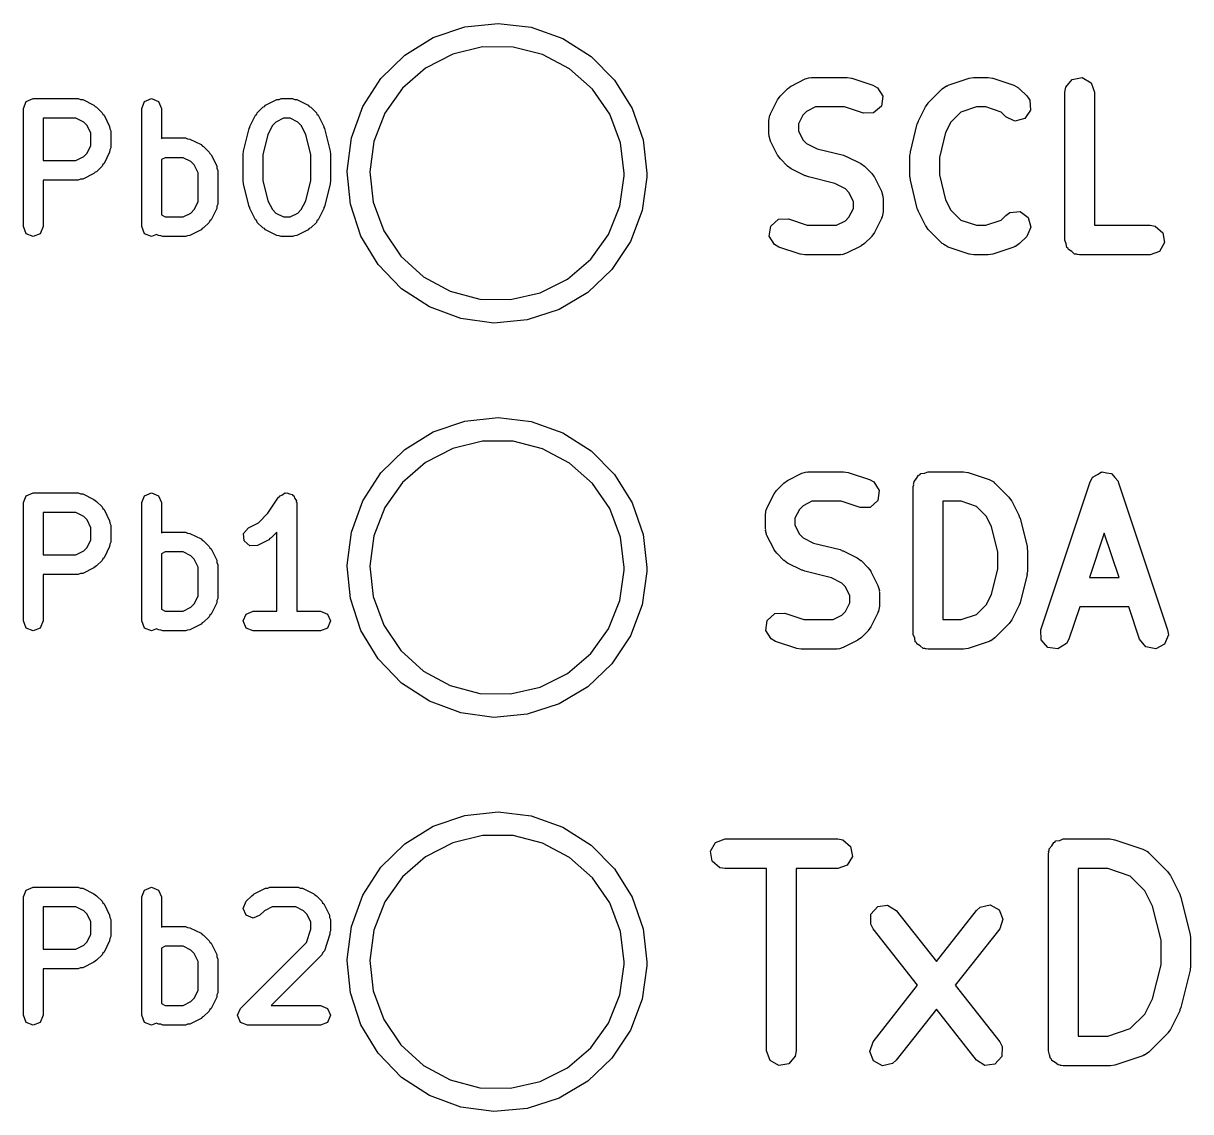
# Model space of a CAD drawing. Extents: x 59.1 to 149.1, y -119.5 to -80.2.
# Drawn here: x 96.6 to 102.52, y -104.76 to -99.24 of the extents above; entities that cross this region are included whole.
import ezdxf

# ---------------------------------------------------------------- set-up
doc = ezdxf.new("R2010")
doc.units = 0
doc.layers.add('BLACK', color=7, linetype='CONTINUOUS')

msp = doc.modelspace()

# ---------------------------------------------------------------- linework, layer by layer
at = {"layer": 'BLACK', "linetype": 'CONTINUOUS'}
for p, q in [((98.6764, -99.3123), (98.8368, -99.2577)), ((98.8368, -99.2577), (99.0053, -99.24)), ((99.0053, -99.24), (99.1735, -99.2601)), ((99.1735, -99.2601), (99.3332, -99.3169)), ((98.5321, -99.4011), (98.6764, -99.3123)), ((99.3332, -99.3169), (99.4762, -99.4077)), ((98.411, -99.5197), (98.5321, -99.4011)), ((98.7753, -99.3957), (98.6376, -99.4668)), ((98.9259, -99.3596), (98.7753, -99.3957)), ((99.0808, -99.3604), (98.9259, -99.3596)), ((99.231, -99.3981), (99.0808, -99.3604)), ((99.3679, -99.4706), (99.231, -99.3981)), ((99.4762, -99.4077), (99.5956, -99.5279)), ((98.6376, -99.4668), (98.5209, -99.5686)), ((99.4836, -99.5737), (99.3679, -99.4706)), ((98.3193, -99.6621), (98.411, -99.5197)), ((99.5956, -99.5279), (99.6854, -99.6716)), ((100.491, -99.5579), (100.562, -99.5222)), ((100.562, -99.5222), (100.587, -99.5148)), ((100.587, -99.5148), (100.592, -99.5158)), ((100.592, -99.5158), (100.596, -99.5143)), ((100.596, -99.5143), (100.775, -99.5143)), ((100.775, -99.5143), (100.797, -99.5182)), ((100.797, -99.5182), (100.798, -99.5181)), ((100.798, -99.5181), (100.905, -99.5538)), ((101.287, -99.5538), (101.394, -99.5181)), ((101.394, -99.5181), (101.416, -99.5148)), ((101.416, -99.5148), (101.417, -99.5143)), ((101.417, -99.5143), (101.489, -99.5143)), ((101.489, -99.5143), (101.511, -99.5182)), ((101.511, -99.5182), (101.513, -99.5181)), ((101.513, -99.5181), (101.62, -99.5538)), ((101.883, -99.5636), (101.916, -99.5243)), ((101.916, -99.5243), (101.966, -99.5154)), ((101.966, -99.5154), (102.011, -99.5411)), ((98.5209, -99.5686), (98.4318, -99.6953)), ((99.5713, -99.7013), (99.4836, -99.5737)), ((100.436, -99.6077), (100.472, -99.572)), ((100.472, -99.572), (100.49, -99.5591)), ((100.49, -99.5591), (100.491, -99.5579)), ((100.905, -99.5538), (100.928, -99.5663)), ((100.928, -99.5663), (100.955, -99.61)), ((101.186, -99.6434), (101.257, -99.572)), ((101.257, -99.572), (101.279, -99.557)), ((101.279, -99.557), (101.283, -99.5566)), ((101.283, -99.5566), (101.287, -99.5538)), ((101.62, -99.5538), (101.643, -99.5663)), ((101.643, -99.5663), (101.645, -99.5701)), ((101.645, -99.5701), (101.649, -99.572)), ((101.649, -99.572), (101.685, -99.6077)), ((101.878, -99.5893), (101.883, -99.5636)), ((101.878, -100.339), (101.878, -99.5893)), ((102.011, -99.5411), (102.028, -99.5893)), ((102.028, -99.5893), (102.028, -100.264)), ((96.5986, -99.6714), (96.6132, -99.6361)), ((96.6132, -99.6361), (96.6486, -99.6214)), ((96.6486, -99.6214), (96.8771, -99.6214)), ((96.8771, -99.6214), (96.8879, -99.6259)), ((96.8879, -99.6259), (96.8995, -99.6267)), ((96.8995, -99.6267), (96.9566, -99.6553)), ((97.1986, -99.6714), (97.2132, -99.6361)), ((97.2132, -99.6361), (97.2486, -99.6214)), ((97.2486, -99.6214), (97.2839, -99.6361)), ((97.2839, -99.6361), (97.2986, -99.6714)), ((97.8262, -99.6553), (97.8834, -99.6267)), ((97.8834, -99.6267), (97.895, -99.6259)), ((97.895, -99.6259), (97.9057, -99.6214)), ((97.9057, -99.6214), (97.9629, -99.6214)), ((97.9629, -99.6214), (97.9736, -99.6259)), ((97.9736, -99.6259), (97.9852, -99.6267)), ((97.9852, -99.6267), (98.0424, -99.6553)), ((100.386, -99.6986), (100.422, -99.6272)), ((100.422, -99.6272), (100.435, -99.6092)), ((100.435, -99.6092), (100.436, -99.6077)), ((100.955, -99.61), (100.948, -99.6607)), ((101.172, -99.6629), (101.185, -99.6449)), ((101.185, -99.6449), (101.186, -99.6434)), ((101.685, -99.6077), (101.7, -99.629)), ((101.7, -99.629), (101.704, -99.6801)), ((96.5986, -100.271), (96.5986, -99.6714)), ((96.9566, -99.6553), (96.962, -99.6615)), ((96.962, -99.6615), (96.9696, -99.6646)), ((96.9696, -99.6646), (96.9982, -99.6932)), ((96.9982, -99.6932), (97.0014, -99.7008)), ((97.0014, -99.7008), (97.0076, -99.7062)), ((97.0076, -99.7062), (97.0361, -99.7634)), ((97.1986, -100.271), (97.1986, -99.6714)), ((97.2986, -99.6714), (97.2986, -99.8244)), ((97.7467, -99.7634), (97.7753, -99.7062)), ((97.7753, -99.7062), (97.7815, -99.7008)), ((97.7815, -99.7008), (97.7846, -99.6932)), ((97.7846, -99.6932), (97.8132, -99.6646)), ((97.8132, -99.6646), (97.8208, -99.6615)), ((97.8208, -99.6615), (97.8262, -99.6553)), ((98.0424, -99.6553), (98.0478, -99.6615)), ((98.0478, -99.6615), (98.0554, -99.6646)), ((98.0554, -99.6646), (98.0839, -99.6932)), ((98.0839, -99.6932), (98.0871, -99.7008)), ((98.0871, -99.7008), (98.0933, -99.7062)), ((98.0933, -99.7062), (98.1219, -99.7634)), ((98.2613, -99.8213), (98.3193, -99.6621)), ((98.4318, -99.6953), (98.3756, -99.8397)), ((99.6261, -99.8462), (99.5713, -99.7013)), ((99.6854, -99.6716), (99.7411, -99.8316)), ((100.378, -99.7321), (100.383, -99.7065)), ((100.383, -99.7065), (100.386, -99.7031)), ((100.386, -99.7031), (100.386, -99.6986)), ((100.55, -99.7051), (100.528, -99.7498)), ((100.569, -99.6866), (100.55, -99.7051)), ((100.614, -99.6643), (100.569, -99.6866)), ((100.762, -99.6643), (100.614, -99.6643)), ((100.858, -99.6962), (100.762, -99.6643)), ((100.909, -99.6947), (100.858, -99.6962)), ((100.948, -99.6607), (100.909, -99.6947)), ((101.136, -99.7343), (101.172, -99.6629)), ((101.351, -99.6906), (101.3, -99.7409)), ((101.43, -99.6643), (101.351, -99.6906)), ((101.477, -99.6643), (101.43, -99.6643)), ((101.555, -99.6906), (101.477, -99.6643)), ((101.579, -99.7137), (101.555, -99.6906)), ((101.704, -99.6801), (101.675, -99.7222)), ((96.6986, -99.7214), (96.6986, -99.9357)), ((96.8653, -99.7214), (96.6986, -99.7214)), ((96.9047, -99.7411), (96.8653, -99.7214)), ((96.9218, -99.7582), (96.9047, -99.7411)), ((96.9414, -99.7975), (96.9218, -99.7582)), ((97.0361, -99.7634), (97.037, -99.775)), ((97.7463, -99.769), (97.7467, -99.7634)), ((97.8611, -99.7582), (97.8386, -99.8032)), ((97.8782, -99.7411), (97.8611, -99.7582)), ((97.9175, -99.7214), (97.8782, -99.7411)), ((97.9511, -99.7214), (97.9175, -99.7214)), ((97.9904, -99.7411), (97.9511, -99.7214)), ((98.0075, -99.7582), (97.9904, -99.7411)), ((98.03, -99.8032), (98.0075, -99.7582)), ((98.1219, -99.7634), (98.1223, -99.769)), ((100.378, -99.8036), (100.378, -99.7321)), ((100.528, -99.7498), (100.528, -99.7859)), ((101.095, -99.8925), (101.13, -99.7497)), ((101.13, -99.7497), (101.136, -99.7378)), ((101.136, -99.7378), (101.136, -99.7343)), ((101.3, -99.7409), (101.274, -99.794)), ((101.625, -99.7354), (101.579, -99.7137)), ((101.675, -99.7222), (101.625, -99.7354)), ((96.9414, -99.8596), (96.9414, -99.7975)), ((97.037, -99.775), (97.0414, -99.7857)), ((97.0414, -99.7857), (97.0414, -99.8714)), ((97.2986, -99.8244), (97.3057, -99.8214)), ((97.3057, -99.8214), (97.42, -99.8214)), ((97.42, -99.8214), (97.4308, -99.8259)), ((97.4308, -99.8259), (97.4424, -99.8267)), ((97.7143, -99.8879), (97.7429, -99.7736)), ((97.7429, -99.7736), (97.7463, -99.769)), ((97.8386, -99.8032), (97.8129, -99.9062)), ((98.0557, -99.9062), (98.03, -99.8032)), ((98.1223, -99.769), (98.1256, -99.7736)), ((98.1256, -99.7736), (98.1542, -99.8879)), ((98.2401, -99.9894), (98.2613, -99.8213)), ((100.38, -99.8078), (100.378, -99.8036)), ((100.379, -99.8121), (100.38, -99.8078)), ((100.386, -99.8371), (100.379, -99.8121)), ((100.528, -99.7859), (100.55, -99.8306)), ((101.274, -99.794), (101.242, -99.9199)), ((96.9218, -99.899), (96.9414, -99.8596)), ((97.037, -99.8822), (97.0361, -99.8938)), ((97.0414, -99.8714), (97.037, -99.8822)), ((97.4424, -99.8267), (97.4995, -99.8553)), ((97.4995, -99.8553), (97.5049, -99.8615)), ((97.5049, -99.8615), (97.5125, -99.8646)), ((97.5125, -99.8646), (97.5411, -99.8932)), ((98.3756, -99.8397), (98.3553, -99.9932)), ((99.6447, -100), (99.6261, -99.8462)), ((99.7411, -99.8316), (99.76, -100)), ((100.422, -99.9085), (100.386, -99.8371)), ((100.55, -99.8306), (100.569, -99.8491)), ((100.569, -99.8491), (100.622, -99.8757)), ((100.622, -99.8757), (100.757, -99.9094)), ((96.6986, -99.9357), (96.8653, -99.9357)), ((96.8653, -99.9357), (96.9047, -99.916)), ((96.9047, -99.916), (96.9218, -99.899)), ((97.0361, -99.8938), (97.0076, -99.9509)), ((97.3175, -99.9214), (97.2986, -99.9309)), ((97.2986, -99.9309), (97.2986, -100.212)), ((97.4082, -99.9214), (97.3175, -99.9214)), ((97.4475, -99.9411), (97.4082, -99.9214)), ((97.4646, -99.9582), (97.4475, -99.9411)), ((97.5411, -99.8932), (97.5442, -99.9008)), ((97.5442, -99.9008), (97.5504, -99.9062)), ((97.5504, -99.9062), (97.579, -99.9634)), ((97.7129, -99.9), (97.7153, -99.8941)), ((97.7129, -100.043), (97.7129, -99.9)), ((97.7153, -99.8941), (97.7143, -99.8879)), ((97.8129, -99.9062), (97.8129, -100.037)), ((98.0557, -100.037), (98.0557, -99.9062)), ((98.1542, -99.8879), (98.1533, -99.8941)), ((98.1533, -99.8941), (98.1557, -99.9)), ((98.1557, -99.9), (98.1557, -100.043)), ((100.423, -99.9097), (100.422, -99.9085)), ((100.436, -99.928), (100.423, -99.9097)), ((100.472, -99.9637), (100.436, -99.928)), ((100.757, -99.9094), (100.769, -99.9147)), ((100.769, -99.9147), (100.772, -99.9151)), ((100.772, -99.9151), (100.844, -99.9508)), ((101.092, -99.9107), (101.095, -99.896)), ((101.092, -100.018), (101.092, -99.9107)), ((101.095, -99.896), (101.095, -99.8925)), ((101.242, -99.9199), (101.242, -100.009)), ((96.9566, -100.002), (96.8995, -100.03)), ((96.962, -99.9956), (96.9566, -100.002)), ((96.9696, -99.9925), (96.962, -99.9956)), ((96.9982, -99.9639), (96.9696, -99.9925)), ((97.0014, -99.9563), (96.9982, -99.9639)), ((97.0076, -99.9509), (97.0014, -99.9563)), ((97.4843, -99.9975), (97.4646, -99.9582)), ((97.4843, -100.145), (97.4843, -99.9975)), ((97.579, -99.9634), (97.5798, -99.975)), ((97.5798, -99.975), (97.5843, -99.9857)), ((97.5843, -99.9857), (97.5843, -100.157)), ((98.2405, -99.9932), (98.2401, -99.9894)), ((98.2566, -100.158), (98.2405, -99.9932)), ((98.3553, -99.9932), (98.3723, -100.147)), ((99.6446, -100.014), (99.6447, -100)), ((99.76, -100), (99.7597, -100.021)), ((100.473, -99.9644), (100.472, -99.9637)), ((100.491, -99.9778), (100.473, -99.9644)), ((100.562, -100.014), (100.491, -99.9778)), ((100.844, -99.9508), (100.862, -99.9641)), ((100.862, -99.9641), (100.863, -99.9648)), ((100.863, -99.9648), (100.899, -100.001)), ((100.899, -100.001), (100.912, -100.019)), ((96.8771, -100.036), (96.6986, -100.036)), ((96.6986, -100.036), (96.6986, -100.271)), ((96.8879, -100.031), (96.8771, -100.036)), ((96.8995, -100.03), (96.8879, -100.031)), ((97.7153, -100.049), (97.7129, -100.043)), ((97.7143, -100.055), (97.7153, -100.049)), ((97.7429, -100.169), (97.7143, -100.055)), ((97.8129, -100.037), (97.8386, -100.14)), ((98.03, -100.14), (98.0557, -100.037)), ((98.1542, -100.055), (98.1256, -100.169)), ((98.1557, -100.043), (98.1533, -100.049)), ((98.1533, -100.049), (98.1542, -100.055)), ((99.6227, -100.167), (99.6446, -100.014)), ((99.7597, -100.021), (99.7361, -100.189)), ((100.566, -100.014), (100.562, -100.014)), ((100.578, -100.019), (100.566, -100.014)), ((100.713, -100.053), (100.578, -100.019)), ((100.766, -100.079), (100.713, -100.053)), ((100.912, -100.019), (100.913, -100.02)), ((100.913, -100.02), (100.949, -100.091)), ((101.094, -100.021), (101.092, -100.018)), ((101.095, -100.036), (101.094, -100.021)), ((101.13, -100.179), (101.095, -100.036)), ((101.242, -100.009), (101.274, -100.135)), ((100.784, -100.098), (100.766, -100.079)), ((100.807, -100.143), (100.784, -100.098)), ((100.949, -100.091), (100.956, -100.116)), ((100.956, -100.116), (100.955, -100.121)), ((100.955, -100.121), (100.957, -100.125)), ((97.4646, -100.185), (97.4843, -100.145)), ((97.579, -100.18), (97.5504, -100.237)), ((97.5798, -100.168), (97.579, -100.18)), ((97.5843, -100.157), (97.5798, -100.168)), ((97.7463, -100.174), (97.7429, -100.169)), ((97.7467, -100.18), (97.7463, -100.174)), ((97.7753, -100.237), (97.7467, -100.18)), ((97.8386, -100.14), (97.8611, -100.185)), ((98.0075, -100.185), (98.03, -100.14)), ((98.1219, -100.18), (98.0933, -100.237)), ((98.1223, -100.174), (98.1219, -100.18)), ((98.1256, -100.169), (98.1223, -100.174)), ((98.3101, -100.319), (98.2566, -100.158)), ((98.3723, -100.147), (98.4256, -100.293)), ((99.565, -100.311), (99.6227, -100.167)), ((100.784, -100.223), (100.807, -100.179)), ((100.807, -100.179), (100.807, -100.143)), ((100.957, -100.125), (100.957, -100.196)), ((101.132, -100.182), (101.13, -100.179)), ((101.274, -100.135), (101.3, -100.188)), ((97.2986, -100.212), (97.3175, -100.221)), ((97.3175, -100.221), (97.4082, -100.221)), ((97.4082, -100.221), (97.4475, -100.202)), ((97.4475, -100.202), (97.4646, -100.185)), ((97.5504, -100.237), (97.5442, -100.242)), ((97.7815, -100.242), (97.7753, -100.237)), ((97.8611, -100.185), (97.8782, -100.202)), ((97.8782, -100.202), (97.9175, -100.221)), ((97.9175, -100.221), (97.9511, -100.221)), ((97.9511, -100.221), (97.9904, -100.202)), ((97.9904, -100.202), (98.0075, -100.185)), ((98.0933, -100.237), (98.0871, -100.242)), ((99.7361, -100.189), (99.676, -100.347)), ((100.387, -100.268), (100.426, -100.234)), ((100.426, -100.234), (100.477, -100.232)), ((100.477, -100.232), (100.572, -100.264)), ((100.766, -100.242), (100.784, -100.223)), ((100.949, -100.23), (100.913, -100.301)), ((100.952, -100.222), (100.949, -100.226)), ((100.949, -100.226), (100.949, -100.23)), ((100.957, -100.196), (100.952, -100.222)), ((101.136, -100.194), (101.132, -100.182)), ((101.172, -100.266), (101.136, -100.194)), ((101.3, -100.188), (101.351, -100.238)), ((101.351, -100.238), (101.43, -100.264)), ((101.477, -100.264), (101.555, -100.238)), ((101.555, -100.238), (101.579, -100.215)), ((101.579, -100.215), (101.6, -100.2)), ((101.6, -100.2), (101.651, -100.195)), ((101.651, -100.195), (101.693, -100.225)), ((101.693, -100.225), (101.706, -100.274)), ((96.6132, -100.307), (96.5986, -100.271)), ((96.6986, -100.271), (96.6839, -100.307)), ((97.2132, -100.307), (97.1986, -100.271)), ((97.4995, -100.288), (97.4424, -100.316)), ((97.5049, -100.281), (97.4995, -100.288)), ((97.5125, -100.278), (97.5049, -100.281)), ((97.5411, -100.25), (97.5125, -100.278)), ((97.5442, -100.242), (97.5411, -100.25)), ((97.7846, -100.25), (97.7815, -100.242)), ((97.8132, -100.278), (97.7846, -100.25)), ((97.8208, -100.281), (97.8132, -100.278)), ((97.8262, -100.288), (97.8208, -100.281)), ((97.8834, -100.316), (97.8262, -100.288)), ((98.0424, -100.288), (97.9852, -100.316)), ((98.0478, -100.281), (98.0424, -100.288)), ((98.0554, -100.278), (98.0478, -100.281)), ((98.0839, -100.25), (98.0554, -100.278)), ((98.0871, -100.242), (98.0839, -100.25)), ((98.4256, -100.293), (98.512, -100.421)), ((100.38, -100.319), (100.387, -100.268)), ((100.572, -100.264), (100.721, -100.264)), ((100.721, -100.264), (100.766, -100.242)), ((101.173, -100.267), (101.172, -100.266)), ((101.186, -100.285), (101.173, -100.267)), ((101.257, -100.357), (101.186, -100.285)), ((101.43, -100.264), (101.477, -100.264)), ((101.706, -100.274), (101.685, -100.321)), ((102.028, -100.264), (102.31, -100.264)), ((102.31, -100.264), (102.336, -100.269)), ((102.336, -100.269), (102.375, -100.302)), ((96.6486, -100.321), (96.6132, -100.307)), ((96.6839, -100.307), (96.6486, -100.321)), ((97.2486, -100.321), (97.2132, -100.307)), ((97.2734, -100.311), (97.2486, -100.321)), ((97.2834, -100.316), (97.2734, -100.311)), ((97.295, -100.317), (97.2834, -100.316)), ((97.3057, -100.321), (97.295, -100.317)), ((97.42, -100.321), (97.3057, -100.321)), ((97.4308, -100.317), (97.42, -100.321)), ((97.4424, -100.316), (97.4308, -100.317)), ((97.895, -100.317), (97.8834, -100.316)), ((97.9057, -100.321), (97.895, -100.317)), ((97.9629, -100.321), (97.9057, -100.321)), ((97.9736, -100.317), (97.9629, -100.321)), ((97.9852, -100.316), (97.9736, -100.317)), ((98.3979, -100.464), (98.3101, -100.319)), ((99.4746, -100.436), (99.565, -100.311)), ((99.676, -100.347), (99.5822, -100.489)), ((100.407, -100.362), (100.38, -100.319)), ((100.863, -100.357), (100.845, -100.369)), ((100.899, -100.321), (100.863, -100.357)), ((100.9, -100.319), (100.899, -100.321)), ((100.913, -100.301), (100.9, -100.319)), ((101.261, -100.358), (101.257, -100.357)), ((101.264, -100.362), (101.261, -100.358)), ((101.649, -100.357), (101.628, -100.372)), ((101.685, -100.321), (101.649, -100.357)), ((101.885, -100.358), (101.878, -100.339)), ((101.888, -100.377), (101.885, -100.358)), ((102.384, -100.352), (102.358, -100.397)), ((102.375, -100.302), (102.384, -100.352)), ((100.429, -100.375), (100.407, -100.362)), ((100.537, -100.41), (100.429, -100.375)), ((100.538, -100.41), (100.537, -100.41)), ((100.56, -100.414), (100.538, -100.41)), ((100.739, -100.414), (100.56, -100.414)), ((100.743, -100.413), (100.739, -100.414)), ((100.747, -100.414), (100.743, -100.413)), ((100.772, -100.406), (100.747, -100.414)), ((100.844, -100.371), (100.772, -100.406)), ((100.845, -100.369), (100.844, -100.371)), ((101.287, -100.375), (101.264, -100.362)), ((101.394, -100.41), (101.287, -100.375)), ((101.395, -100.41), (101.394, -100.41)), ((101.417, -100.414), (101.395, -100.41)), ((101.489, -100.414), (101.417, -100.414)), ((101.49, -100.414), (101.489, -100.414)), ((101.513, -100.41), (101.49, -100.414)), ((101.62, -100.375), (101.513, -100.41)), ((101.623, -100.372), (101.62, -100.375)), ((101.628, -100.372), (101.623, -100.372)), ((101.893, -100.381), (101.888, -100.377)), ((101.896, -100.387), (101.893, -100.381)), ((101.913, -100.397), (101.896, -100.387)), ((101.927, -100.41), (101.913, -100.397)), ((101.937, -100.411), (101.927, -100.41)), ((101.94, -100.413), (101.937, -100.411)), ((101.943, -100.413), (101.94, -100.413)), ((101.953, -100.414), (101.943, -100.413)), ((102.31, -100.414), (101.953, -100.414)), ((102.358, -100.397), (102.31, -100.414)), ((98.5156, -100.586), (98.3979, -100.464)), ((98.512, -100.421), (98.6265, -100.526)), ((99.3568, -100.537), (99.4746, -100.436)), ((98.6265, -100.526), (98.7627, -100.599)), ((99.5822, -100.489), (99.4595, -100.605)), ((98.6573, -100.678), (98.5156, -100.586)), ((99.2184, -100.607), (99.3568, -100.537)), ((98.7627, -100.599), (98.9125, -100.639)), ((98.9125, -100.639), (99.0674, -100.641)), ((99.0674, -100.641), (99.2184, -100.607)), ((99.4595, -100.605), (99.314, -100.692)), ((98.8161, -100.737), (98.6573, -100.678)), ((99.314, -100.692), (99.1528, -100.744)), ((98.9841, -100.76), (98.8161, -100.737)), ((99.1528, -100.744), (98.9841, -100.76)), ((98.8368, -101.258), (99.0053, -101.24)), ((99.0053, -101.24), (99.1735, -101.26)), ((98.6764, -101.312), (98.8368, -101.258)), ((99.1735, -101.26), (99.3332, -101.317)), ((98.5321, -101.401), (98.6764, -101.312)), ((98.9259, -101.36), (98.7753, -101.396)), ((99.0808, -101.36), (98.9259, -101.36)), ((99.231, -101.398), (99.0808, -101.36)), ((99.3332, -101.317), (99.4762, -101.408)), ((98.411, -101.52), (98.5321, -101.401)), ((98.7753, -101.396), (98.6376, -101.467)), ((99.3679, -101.471), (99.231, -101.398)), ((99.4762, -101.408), (99.5956, -101.528)), ((98.6376, -101.467), (98.5209, -101.569)), ((99.4836, -101.574), (99.3679, -101.471)), ((98.3193, -101.662), (98.411, -101.52)), ((99.5956, -101.528), (99.6854, -101.672)), ((100.473, -101.558), (100.545, -101.522)), ((100.545, -101.522), (100.57, -101.515)), ((100.57, -101.515), (100.574, -101.516)), ((100.574, -101.516), (100.578, -101.514)), ((100.578, -101.514), (100.757, -101.514)), ((100.757, -101.514), (100.779, -101.518)), ((100.779, -101.518), (100.78, -101.518)), ((100.78, -101.518), (100.888, -101.554)), ((101.127, -101.549), (101.137, -101.532)), ((101.137, -101.532), (101.143, -101.53)), ((101.143, -101.53), (101.148, -101.524)), ((101.148, -101.524), (101.167, -101.521)), ((101.167, -101.521), (101.185, -101.514)), ((101.185, -101.514), (101.364, -101.514)), ((101.364, -101.514), (101.386, -101.518)), ((101.386, -101.518), (101.388, -101.518)), ((101.388, -101.518), (101.495, -101.554)), ((102.019, -101.543), (102.021, -101.542)), ((102.021, -101.542), (102.022, -101.54)), ((102.022, -101.54), (102.043, -101.528)), ((102.043, -101.528), (102.063, -101.516)), ((102.063, -101.516), (102.065, -101.516)), ((102.065, -101.516), (102.067, -101.515)), ((102.067, -101.515), (102.09, -101.52)), ((102.09, -101.52), (102.114, -101.523)), ((102.114, -101.523), (102.115, -101.525)), ((102.115, -101.525), (102.117, -101.525)), ((102.117, -101.525), (102.132, -101.544)), ((98.5209, -101.569), (98.4318, -101.695)), ((99.5713, -101.701), (99.4836, -101.574)), ((100.418, -101.608), (100.454, -101.572)), ((100.454, -101.572), (100.472, -101.559)), ((100.472, -101.559), (100.473, -101.558)), ((100.888, -101.554), (100.91, -101.566)), ((100.91, -101.566), (100.937, -101.61)), ((101.11, -101.589), (101.112, -101.58)), ((101.11, -102.339), (101.11, -101.589)), ((101.111, -101.576), (101.113, -101.573)), ((101.112, -101.58), (101.111, -101.576)), ((101.113, -101.573), (101.115, -101.564)), ((101.115, -101.564), (101.127, -101.549)), ((101.495, -101.554), (101.518, -101.566)), ((101.518, -101.566), (101.52, -101.57)), ((101.52, -101.57), (101.524, -101.572)), ((101.524, -101.572), (101.595, -101.643)), ((101.757, -102.316), (102.007, -101.566)), ((102.007, -101.566), (102.019, -101.543)), ((102.132, -101.544), (102.148, -101.562)), ((102.148, -101.562), (102.148, -101.564)), ((102.148, -101.564), (102.149, -101.566)), ((102.149, -101.566), (102.399, -102.316)), ((96.5986, -101.671), (96.6132, -101.636)), ((96.6132, -101.636), (96.6486, -101.621)), ((96.6486, -101.621), (96.8771, -101.621)), ((96.8771, -101.621), (96.8879, -101.626)), ((96.8879, -101.626), (96.8995, -101.627)), ((96.8995, -101.627), (96.9566, -101.655)), ((96.9566, -101.655), (96.962, -101.661)), ((97.1986, -101.671), (97.2132, -101.636)), ((97.2132, -101.636), (97.2486, -101.621)), ((97.2486, -101.621), (97.2839, -101.636)), ((97.2839, -101.636), (97.2986, -101.671)), ((97.8383, -101.725), (97.8927, -101.644)), ((97.8927, -101.644), (97.897, -101.641)), ((97.897, -101.641), (97.8989, -101.636)), ((97.8989, -101.636), (97.9124, -101.631)), ((97.9124, -101.631), (97.9245, -101.622)), ((97.9245, -101.622), (97.9295, -101.623)), ((97.9295, -101.623), (97.9343, -101.621)), ((97.9343, -101.621), (97.9477, -101.627)), ((97.9477, -101.627), (97.962, -101.63)), ((97.962, -101.63), (97.9649, -101.634)), ((97.9649, -101.634), (97.9696, -101.636)), ((97.9696, -101.636), (97.9752, -101.65)), ((97.9752, -101.65), (97.9833, -101.662)), ((100.368, -101.699), (100.404, -101.627)), ((100.404, -101.627), (100.417, -101.609)), ((100.417, -101.609), (100.418, -101.608)), ((100.937, -101.61), (100.93, -101.661)), ((101.595, -101.643), (101.608, -101.662)), ((96.5986, -102.271), (96.5986, -101.671)), ((96.962, -101.661), (96.9696, -101.665)), ((96.9696, -101.665), (96.9982, -101.693)), ((96.9982, -101.693), (97.0014, -101.701)), ((97.0014, -101.701), (97.0076, -101.706)), ((97.0076, -101.706), (97.0361, -101.763)), ((97.1986, -102.271), (97.1986, -101.671)), ((97.2986, -101.671), (97.2986, -101.824)), ((97.9833, -101.662), (97.9823, -101.667)), ((97.9823, -101.667), (97.9843, -101.671)), ((97.9843, -101.671), (97.9843, -102.221)), ((98.2613, -101.821), (98.3193, -101.662)), ((98.4318, -101.695), (98.3756, -101.84)), ((99.6261, -101.846), (99.5713, -101.701)), ((99.6854, -101.672), (99.7411, -101.832)), ((100.36, -101.732), (100.365, -101.706)), ((100.365, -101.706), (100.368, -101.703)), ((100.368, -101.703), (100.368, -101.699)), ((100.533, -101.705), (100.51, -101.75)), ((100.551, -101.687), (100.533, -101.705)), ((100.596, -101.664), (100.551, -101.687)), ((100.745, -101.664), (100.596, -101.664)), ((100.84, -101.696), (100.745, -101.664)), ((100.891, -101.695), (100.84, -101.696)), ((100.93, -101.661), (100.891, -101.695)), ((101.26, -101.664), (101.26, -102.264)), ((101.352, -101.664), (101.26, -101.664)), ((101.43, -101.691), (101.352, -101.664)), ((101.481, -101.741), (101.43, -101.691)), ((101.608, -101.662), (101.61, -101.663)), ((101.61, -101.663), (101.645, -101.734)), ((96.6986, -101.721), (96.6986, -101.936)), ((96.8653, -101.721), (96.6986, -101.721)), ((96.9047, -101.741), (96.8653, -101.721)), ((96.9218, -101.758), (96.9047, -101.741)), ((96.9414, -101.798), (96.9218, -101.758)), ((97.0361, -101.763), (97.037, -101.775)), ((97.037, -101.775), (97.0414, -101.786)), ((97.7405, -101.798), (97.7904, -101.773)), ((97.7904, -101.773), (97.8383, -101.725)), ((100.36, -101.804), (100.36, -101.732)), ((100.51, -101.75), (100.51, -101.786)), ((101.507, -101.794), (101.481, -101.741)), ((101.645, -101.734), (101.649, -101.747)), ((101.649, -101.747), (101.651, -101.75)), ((101.651, -101.75), (101.687, -101.893)), ((96.9414, -101.86), (96.9414, -101.798)), ((97.0414, -101.786), (97.0414, -101.871)), ((97.2986, -101.824), (97.3057, -101.821)), ((97.3057, -101.821), (97.42, -101.821)), ((97.42, -101.821), (97.4308, -101.826)), ((97.4308, -101.826), (97.4424, -101.827)), ((97.4424, -101.827), (97.4995, -101.855)), ((97.7154, -101.827), (97.7405, -101.798)), ((97.7181, -101.865), (97.7154, -101.827)), ((97.8843, -101.821), (97.8554, -101.85)), ((97.8843, -102.221), (97.8843, -101.821)), ((98.2401, -101.989), (98.2613, -101.821)), ((99.7411, -101.832), (99.76, -102)), ((100.362, -101.808), (100.36, -101.804)), ((100.361, -101.812), (100.362, -101.808)), ((100.368, -101.837), (100.361, -101.812)), ((100.404, -101.909), (100.368, -101.837)), ((100.51, -101.786), (100.533, -101.831)), ((100.533, -101.831), (100.551, -101.849)), ((101.539, -101.92), (101.507, -101.794)), ((102.078, -101.826), (102.004, -102.05)), ((102.153, -102.05), (102.078, -101.826)), ((96.9218, -101.899), (96.9414, -101.86)), ((97.0361, -101.894), (97.0076, -101.951)), ((97.037, -101.882), (97.0361, -101.894)), ((97.0414, -101.871), (97.037, -101.882)), ((97.4995, -101.855), (97.5049, -101.861)), ((97.5049, -101.861), (97.5125, -101.865)), ((97.5125, -101.865), (97.5411, -101.893)), ((97.5411, -101.893), (97.5442, -101.901)), ((97.747, -101.89), (97.7181, -101.865)), ((97.7852, -101.888), (97.747, -101.89)), ((97.8424, -101.859), (97.7852, -101.888)), ((97.8478, -101.853), (97.8424, -101.859)), ((97.8554, -101.85), (97.8478, -101.853)), ((98.3756, -101.84), (98.3553, -101.993)), ((99.6447, -102), (99.6261, -101.846)), ((100.551, -101.849), (100.604, -101.876)), ((100.604, -101.876), (100.739, -101.909)), ((101.687, -101.893), (101.688, -101.907)), ((96.6986, -101.936), (96.8653, -101.936)), ((96.8653, -101.936), (96.9047, -101.916)), ((96.9047, -101.916), (96.9218, -101.899)), ((97.0014, -101.956), (96.9982, -101.964)), ((97.0076, -101.951), (97.0014, -101.956)), ((97.3175, -101.921), (97.2986, -101.931)), ((97.2986, -101.931), (97.2986, -102.212)), ((97.4082, -101.921), (97.3175, -101.921)), ((97.4475, -101.941), (97.4082, -101.921)), ((97.4646, -101.958), (97.4475, -101.941)), ((97.5442, -101.901), (97.5504, -101.906)), ((97.5504, -101.906), (97.579, -101.963)), ((100.405, -101.91), (100.404, -101.909)), ((100.418, -101.928), (100.405, -101.91)), ((100.454, -101.964), (100.418, -101.928)), ((100.739, -101.909), (100.751, -101.915)), ((100.751, -101.915), (100.755, -101.915)), ((100.755, -101.915), (100.826, -101.951)), ((100.826, -101.951), (100.844, -101.964)), ((101.539, -102.009), (101.539, -101.92)), ((101.688, -101.907), (101.689, -101.911)), ((101.689, -101.911), (101.689, -102.018)), ((96.9566, -102.002), (96.8995, -102.03)), ((96.962, -101.996), (96.9566, -102.002)), ((96.9696, -101.992), (96.962, -101.996)), ((96.9982, -101.964), (96.9696, -101.992)), ((97.4843, -101.998), (97.4646, -101.958)), ((97.4843, -102.145), (97.4843, -101.998)), ((97.579, -101.963), (97.5798, -101.975)), ((97.5798, -101.975), (97.5843, -101.986)), ((97.5843, -101.986), (97.5843, -102.157)), ((98.2405, -101.993), (98.2401, -101.989)), ((98.2566, -102.158), (98.2405, -101.993)), ((98.3553, -101.993), (98.3723, -102.147)), ((99.6227, -102.167), (99.6446, -102.014)), ((99.6446, -102.014), (99.6447, -102)), ((99.76, -102), (99.7597, -102.021)), ((100.455, -101.964), (100.454, -101.964)), ((100.473, -101.978), (100.455, -101.964)), ((100.545, -102.014), (100.473, -101.978)), ((100.548, -102.014), (100.545, -102.014)), ((100.56, -102.019), (100.548, -102.014)), ((100.844, -101.964), (100.845, -101.965)), ((100.845, -101.965), (100.881, -102.001)), ((100.881, -102.001), (100.894, -102.019)), ((101.507, -102.135), (101.539, -102.009)), ((96.8771, -102.036), (96.6986, -102.036)), ((96.6986, -102.036), (96.6986, -102.271)), ((96.8879, -102.031), (96.8771, -102.036)), ((96.8995, -102.03), (96.8879, -102.031)), ((99.7597, -102.021), (99.7361, -102.189)), ((100.695, -102.053), (100.56, -102.019)), ((100.748, -102.079), (100.695, -102.053)), ((100.894, -102.019), (100.895, -102.02)), ((100.895, -102.02), (100.931, -102.091)), ((101.687, -102.036), (101.651, -102.179)), ((101.689, -102.018), (101.686, -102.033)), ((101.686, -102.033), (101.687, -102.036)), ((102.004, -102.05), (102.153, -102.05)), ((100.767, -102.098), (100.748, -102.079)), ((100.789, -102.143), (100.767, -102.098)), ((100.931, -102.091), (100.938, -102.116)), ((100.938, -102.116), (100.937, -102.121)), ((100.937, -102.121), (100.939, -102.125)), ((100.939, -102.125), (100.939, -102.196)), ((97.4475, -102.202), (97.4646, -102.185)), ((97.4646, -102.185), (97.4843, -102.145)), ((97.579, -102.18), (97.5504, -102.237)), ((97.5798, -102.168), (97.579, -102.18)), ((97.5843, -102.157), (97.5798, -102.168)), ((98.3101, -102.319), (98.2566, -102.158)), ((98.3723, -102.147), (98.4256, -102.293)), ((99.565, -102.311), (99.6227, -102.167)), ((99.7361, -102.189), (99.676, -102.347)), ((100.767, -102.223), (100.789, -102.179)), ((100.789, -102.179), (100.789, -102.143)), ((101.43, -102.238), (101.481, -102.188)), ((101.481, -102.188), (101.507, -102.135)), ((101.646, -102.191), (101.645, -102.194)), ((101.651, -102.179), (101.646, -102.191)), ((97.2986, -102.212), (97.3175, -102.221)), ((97.3175, -102.221), (97.4082, -102.221)), ((97.4082, -102.221), (97.4475, -102.202)), ((97.5411, -102.25), (97.5125, -102.278)), ((97.5442, -102.242), (97.5411, -102.25)), ((97.5504, -102.237), (97.5442, -102.242)), ((97.7129, -102.271), (97.7275, -102.236)), ((97.7275, -102.236), (97.7629, -102.221)), ((97.7629, -102.221), (97.8843, -102.221)), ((97.9843, -102.221), (98.1057, -102.221)), ((98.1057, -102.221), (98.1411, -102.236)), ((98.1411, -102.236), (98.1557, -102.271)), ((100.369, -102.268), (100.408, -102.234)), ((100.408, -102.234), (100.459, -102.232)), ((100.459, -102.232), (100.555, -102.264)), ((100.703, -102.264), (100.748, -102.242)), ((100.748, -102.242), (100.767, -102.223)), ((100.931, -102.23), (100.895, -102.301)), ((100.934, -102.222), (100.931, -102.226)), ((100.931, -102.226), (100.931, -102.23)), ((100.939, -102.196), (100.934, -102.222)), ((101.352, -102.264), (101.43, -102.238)), ((101.645, -102.194), (101.61, -102.266)), ((101.954, -102.2), (101.899, -102.363)), ((102.203, -102.2), (101.954, -102.2)), ((102.257, -102.363), (102.203, -102.2)), ((96.6132, -102.307), (96.5986, -102.271)), ((96.6486, -102.321), (96.6132, -102.307)), ((96.6839, -102.307), (96.6486, -102.321)), ((96.6986, -102.271), (96.6839, -102.307)), ((97.2132, -102.307), (97.1986, -102.271)), ((97.2486, -102.321), (97.2132, -102.307)), ((97.2734, -102.311), (97.2486, -102.321)), ((97.2834, -102.316), (97.2734, -102.311)), ((97.4995, -102.288), (97.4424, -102.316)), ((97.5049, -102.281), (97.4995, -102.288)), ((97.5125, -102.278), (97.5049, -102.281)), ((97.7275, -102.307), (97.7129, -102.271)), ((97.7629, -102.321), (97.7275, -102.307)), ((98.1411, -102.307), (98.1057, -102.321)), ((98.1557, -102.271), (98.1411, -102.307)), ((98.4256, -102.293), (98.512, -102.421)), ((99.4746, -102.436), (99.565, -102.311)), ((100.362, -102.319), (100.369, -102.268)), ((100.555, -102.264), (100.703, -102.264)), ((100.895, -102.301), (100.882, -102.319)), ((101.26, -102.264), (101.352, -102.264)), ((101.595, -102.285), (101.524, -102.357)), ((101.596, -102.284), (101.595, -102.285)), ((101.61, -102.266), (101.596, -102.284)), ((97.295, -102.317), (97.2834, -102.316)), ((97.3057, -102.321), (97.295, -102.317)), ((97.42, -102.321), (97.3057, -102.321)), ((97.4308, -102.317), (97.42, -102.321)), ((97.4424, -102.316), (97.4308, -102.317)), ((98.1057, -102.321), (97.7629, -102.321)), ((98.3979, -102.464), (98.3101, -102.319)), ((99.676, -102.347), (99.5822, -102.489)), ((100.389, -102.362), (100.362, -102.319)), ((100.412, -102.375), (100.389, -102.362)), ((100.826, -102.371), (100.755, -102.406)), ((100.827, -102.369), (100.826, -102.371)), ((100.845, -102.357), (100.827, -102.369)), ((100.881, -102.321), (100.845, -102.357)), ((100.882, -102.319), (100.881, -102.321)), ((101.117, -102.358), (101.11, -102.339)), ((101.12, -102.377), (101.117, -102.358)), ((101.524, -102.357), (101.503, -102.372)), ((101.758, -102.367), (101.757, -102.316)), ((101.792, -102.405), (101.758, -102.367)), ((101.899, -102.363), (101.887, -102.386)), ((102.289, -102.403), (102.257, -102.363)), ((102.403, -102.341), (102.384, -102.389)), ((102.399, -102.316), (102.403, -102.341)), ((98.512, -102.421), (98.6265, -102.526)), ((100.519, -102.41), (100.412, -102.375)), ((100.52, -102.41), (100.519, -102.41)), ((100.542, -102.414), (100.52, -102.41)), ((100.721, -102.414), (100.542, -102.414)), ((100.725, -102.413), (100.721, -102.414)), ((100.73, -102.414), (100.725, -102.413)), ((100.755, -102.406), (100.73, -102.414)), ((101.126, -102.381), (101.12, -102.377)), ((101.128, -102.387), (101.126, -102.381)), ((101.145, -102.397), (101.128, -102.387)), ((101.16, -102.41), (101.145, -102.397)), ((101.169, -102.411), (101.16, -102.41)), ((101.172, -102.413), (101.169, -102.411)), ((101.176, -102.413), (101.172, -102.413)), ((101.185, -102.414), (101.176, -102.413)), ((101.364, -102.414), (101.185, -102.414)), ((101.365, -102.414), (101.364, -102.414)), ((101.388, -102.41), (101.365, -102.414)), ((101.495, -102.375), (101.388, -102.41)), ((101.498, -102.372), (101.495, -102.375)), ((101.503, -102.372), (101.498, -102.372)), ((101.843, -102.413), (101.792, -102.405)), ((101.887, -102.386), (101.843, -102.413)), ((102.339, -102.413), (102.289, -102.403)), ((102.384, -102.389), (102.339, -102.413)), ((98.5156, -102.586), (98.3979, -102.464)), ((99.3568, -102.537), (99.4746, -102.436)), ((99.5822, -102.489), (99.4595, -102.605)), ((98.6265, -102.526), (98.7627, -102.599)), ((99.2184, -102.607), (99.3568, -102.537)), ((98.6573, -102.678), (98.5156, -102.586)), ((98.7627, -102.599), (98.9125, -102.639)), ((99.0674, -102.641), (99.2184, -102.607)), ((99.4595, -102.605), (99.314, -102.692)), ((98.9125, -102.639), (99.0674, -102.641)), ((98.8161, -102.737), (98.6573, -102.678)), ((99.314, -102.692), (99.1528, -102.744)), ((98.9841, -102.76), (98.8161, -102.737)), ((99.1528, -102.744), (98.9841, -102.76)), ((98.6764, -103.312), (98.8368, -103.258)), ((98.8368, -103.258), (99.0053, -103.24)), ((99.0053, -103.24), (99.1735, -103.26)), ((98.5321, -103.401), (98.6764, -103.312)), ((99.1735, -103.26), (99.3332, -103.317)), ((99.3332, -103.317), (99.4762, -103.408)), ((98.9259, -103.36), (98.7753, -103.396)), ((99.0808, -103.36), (98.9259, -103.36)), ((99.231, -103.398), (99.0808, -103.36)), ((98.411, -103.52), (98.5321, -103.401)), ((98.7753, -103.396), (98.6376, -103.467)), ((99.3679, -103.471), (99.231, -103.398)), ((99.4762, -103.408), (99.5956, -103.528)), ((100.082, -103.439), (100.107, -103.395)), ((100.107, -103.395), (100.156, -103.377)), ((100.156, -103.377), (100.727, -103.377)), ((100.727, -103.377), (100.753, -103.382)), ((100.753, -103.382), (100.792, -103.415)), ((100.792, -103.415), (100.801, -103.465)), ((101.796, -103.439), (101.798, -103.436)), ((101.798, -103.436), (101.799, -103.427)), ((101.799, -103.427), (101.812, -103.412)), ((101.812, -103.412), (101.822, -103.395)), ((101.822, -103.395), (101.828, -103.393)), ((101.828, -103.393), (101.832, -103.387)), ((101.832, -103.387), (101.852, -103.384)), ((101.852, -103.384), (101.87, -103.377)), ((101.87, -103.377), (102.108, -103.377)), ((102.108, -103.377), (102.13, -103.381)), ((102.13, -103.381), (102.132, -103.381)), ((102.132, -103.381), (102.274, -103.429)), ((102.274, -103.429), (102.297, -103.441)), ((98.6376, -103.467), (98.5209, -103.569)), ((99.4836, -103.574), (99.3679, -103.471)), ((100.091, -103.49), (100.082, -103.439)), ((100.13, -103.523), (100.091, -103.49)), ((100.801, -103.465), (100.775, -103.51)), ((101.795, -103.452), (101.797, -103.443)), ((101.795, -104.452), (101.795, -103.452)), ((101.797, -103.443), (101.796, -103.439)), ((102.297, -103.441), (102.3, -103.445)), ((102.3, -103.445), (102.304, -103.447)), ((102.304, -103.447), (102.399, -103.542)), ((98.3193, -103.662), (98.411, -103.52)), ((99.5956, -103.528), (99.6854, -103.672)), ((100.156, -103.527), (100.13, -103.523)), ((100.366, -103.527), (100.156, -103.527)), ((100.366, -104.452), (100.366, -103.527)), ((100.727, -103.527), (100.516, -103.527)), ((100.516, -103.527), (100.516, -104.452)), ((100.775, -103.51), (100.727, -103.527)), ((101.945, -103.527), (101.945, -104.377)), ((102.096, -103.527), (101.945, -103.527)), ((102.21, -103.566), (102.096, -103.527)), ((102.399, -103.542), (102.412, -103.561)), ((98.5209, -103.569), (98.4318, -103.695)), ((99.5713, -103.701), (99.4836, -103.574)), ((102.284, -103.64), (102.21, -103.566)), ((102.412, -103.561), (102.413, -103.562)), ((102.413, -103.562), (102.461, -103.657)), ((96.5986, -103.671), (96.6132, -103.636)), ((96.5986, -104.271), (96.5986, -103.671)), ((96.6132, -103.636), (96.6486, -103.621)), ((96.6486, -103.621), (96.8771, -103.621)), ((96.8771, -103.621), (96.8879, -103.626)), ((96.8879, -103.626), (96.8995, -103.627)), ((96.8995, -103.627), (96.9566, -103.655)), ((96.9566, -103.655), (96.962, -103.661)), ((96.962, -103.661), (96.9696, -103.665)), ((96.9696, -103.665), (96.9982, -103.693)), ((97.1986, -103.671), (97.2132, -103.636)), ((97.1986, -104.271), (97.1986, -103.671)), ((97.2132, -103.636), (97.2486, -103.621)), ((97.2486, -103.621), (97.2839, -103.636)), ((97.2839, -103.636), (97.2986, -103.671)), ((97.2986, -103.671), (97.2986, -103.824)), ((97.7275, -103.693), (97.7561, -103.665)), ((97.7561, -103.665), (97.7637, -103.661)), ((97.7637, -103.661), (97.7691, -103.655)), ((97.7691, -103.655), (97.8262, -103.627)), ((97.8262, -103.627), (97.8378, -103.626)), ((97.8378, -103.626), (97.8486, -103.621)), ((97.8486, -103.621), (97.9914, -103.621)), ((97.9914, -103.621), (98.0022, -103.626)), ((98.0022, -103.626), (98.0138, -103.627)), ((98.0138, -103.627), (98.0709, -103.655)), ((98.0709, -103.655), (98.0763, -103.661)), ((98.0763, -103.661), (98.0839, -103.665)), ((98.0839, -103.665), (98.1125, -103.693)), ((98.2613, -103.821), (98.3193, -103.662)), ((99.6854, -103.672), (99.7411, -103.832)), ((102.323, -103.717), (102.284, -103.64)), ((102.461, -103.657), (102.464, -103.669)), ((102.464, -103.669), (102.466, -103.672)), ((102.466, -103.672), (102.514, -103.863)), ((96.6986, -103.721), (96.6986, -103.936)), ((96.8653, -103.721), (96.6986, -103.721)), ((96.9047, -103.741), (96.8653, -103.721)), ((96.9982, -103.693), (97.0014, -103.701)), ((97.0014, -103.701), (97.0076, -103.706)), ((97.0076, -103.706), (97.0361, -103.763)), ((97.7129, -103.729), (97.7275, -103.693)), ((97.7275, -103.764), (97.7129, -103.729)), ((97.8604, -103.721), (97.821, -103.741)), ((97.9796, -103.721), (97.8604, -103.721)), ((98.019, -103.741), (97.9796, -103.721)), ((98.1125, -103.693), (98.1156, -103.701)), ((98.1156, -103.701), (98.1219, -103.706)), ((98.1219, -103.706), (98.1504, -103.763)), ((98.4318, -103.695), (98.3756, -103.84)), ((99.6261, -103.846), (99.5713, -103.701)), ((100.895, -103.758), (100.93, -103.72)), ((100.93, -103.72), (100.98, -103.712)), ((100.98, -103.712), (101.024, -103.739)), ((101.43, -103.739), (101.449, -103.722)), ((101.449, -103.722), (101.499, -103.711)), ((101.499, -103.711), (101.545, -103.736)), ((102.366, -103.89), (102.323, -103.717)), ((96.9218, -103.758), (96.9047, -103.741)), ((96.9414, -103.798), (96.9218, -103.758)), ((97.0361, -103.763), (97.037, -103.775)), ((97.037, -103.775), (97.0414, -103.786)), ((97.0414, -103.786), (97.0414, -103.871)), ((97.7629, -103.779), (97.7275, -103.764)), ((97.7982, -103.764), (97.7629, -103.779)), ((97.821, -103.741), (97.7982, -103.764)), ((98.036, -103.758), (98.019, -103.741)), ((98.0557, -103.798), (98.036, -103.758)), ((98.1504, -103.763), (98.1513, -103.775)), ((98.1513, -103.775), (98.1557, -103.786)), ((98.1557, -103.786), (98.1557, -103.843)), ((100.894, -103.809), (100.895, -103.758)), ((101.024, -103.739), (101.227, -103.998)), ((101.227, -103.998), (101.43, -103.739)), ((101.545, -103.736), (101.564, -103.783)), ((101.564, -103.783), (101.548, -103.832)), ((96.9414, -103.86), (96.9414, -103.798)), ((97.2986, -103.824), (97.3057, -103.821)), ((97.3057, -103.821), (97.42, -103.821)), ((97.42, -103.821), (97.4308, -103.826)), ((97.4308, -103.826), (97.4424, -103.827)), ((97.4424, -103.827), (97.4995, -103.855)), ((98.0334, -103.902), (98.0557, -103.835)), ((98.0557, -103.835), (98.0557, -103.798)), ((98.1557, -103.843), (98.1526, -103.85)), ((98.1526, -103.85), (98.1531, -103.859)), ((98.2401, -103.989), (98.2613, -103.821)), ((98.3756, -103.84), (98.3553, -103.993)), ((99.6447, -104), (99.6261, -103.846)), ((99.7411, -103.832), (99.76, -104)), ((100.906, -103.832), (100.894, -103.809)), ((101.132, -104.119), (100.906, -103.832)), ((101.548, -103.832), (101.322, -104.119)), ((96.9047, -103.916), (96.9218, -103.899)), ((96.9218, -103.899), (96.9414, -103.86)), ((97.0361, -103.894), (97.0076, -103.951)), ((97.037, -103.882), (97.0361, -103.894)), ((97.0414, -103.871), (97.037, -103.882)), ((97.4995, -103.855), (97.5049, -103.861)), ((97.5049, -103.861), (97.5125, -103.865)), ((97.5125, -103.865), (97.5411, -103.893)), ((97.5411, -103.893), (97.5442, -103.901)), ((97.5442, -103.901), (97.5504, -103.906)), ((97.5504, -103.906), (97.579, -103.963)), ((97.6989, -104.236), (98.0334, -103.902)), ((98.1531, -103.859), (98.1246, -103.944)), ((102.366, -104.015), (102.366, -103.89)), ((102.514, -103.863), (102.515, -103.878)), ((102.515, -103.878), (102.516, -103.881)), ((102.516, -103.881), (102.516, -104.024)), ((96.6986, -103.936), (96.8653, -103.936)), ((96.8653, -103.936), (96.9047, -103.916)), ((96.9982, -103.964), (96.9696, -103.992)), ((97.0014, -103.956), (96.9982, -103.964)), ((97.0076, -103.951), (97.0014, -103.956)), ((97.3175, -103.921), (97.2986, -103.931)), ((97.2986, -103.931), (97.2986, -104.212)), ((97.4082, -103.921), (97.3175, -103.921)), ((97.4475, -103.941), (97.4082, -103.921)), ((97.4646, -103.958), (97.4475, -103.941)), ((97.4843, -103.998), (97.4646, -103.958)), ((97.579, -103.963), (97.5798, -103.975)), ((98.1125, -103.964), (97.855, -104.221)), ((98.1169, -103.953), (98.1125, -103.964)), ((98.1246, -103.944), (98.1169, -103.953)), ((96.9566, -104.002), (96.8995, -104.03)), ((96.962, -103.996), (96.9566, -104.002)), ((96.9696, -103.992), (96.962, -103.996)), ((97.4843, -104.145), (97.4843, -103.998)), ((97.5798, -103.975), (97.5843, -103.986)), ((97.5843, -103.986), (97.5843, -104.157)), ((98.2405, -103.993), (98.2401, -103.989)), ((98.2566, -104.158), (98.2405, -103.993)), ((98.3553, -103.993), (98.3723, -104.147)), ((99.6227, -104.167), (99.6446, -104.014)), ((99.6446, -104.014), (99.6447, -104)), ((99.7597, -104.021), (99.7361, -104.189)), ((99.76, -104), (99.7597, -104.021)), ((102.323, -104.188), (102.366, -104.015)), ((102.516, -104.024), (102.514, -104.039)), ((96.8771, -104.036), (96.6986, -104.036)), ((96.6986, -104.036), (96.6986, -104.271)), ((96.8879, -104.031), (96.8771, -104.036)), ((96.8995, -104.03), (96.8879, -104.031)), ((102.514, -104.042), (102.466, -104.232)), ((102.514, -104.039), (102.514, -104.042)), ((97.4646, -104.185), (97.4843, -104.145)), ((100.906, -104.406), (101.132, -104.119)), ((101.322, -104.119), (101.548, -104.406)), ((97.4082, -104.221), (97.4475, -104.202)), ((97.4475, -104.202), (97.4646, -104.185)), ((97.579, -104.18), (97.5504, -104.237)), ((97.5798, -104.168), (97.579, -104.18)), ((97.5843, -104.157), (97.5798, -104.168)), ((98.3101, -104.319), (98.2566, -104.158)), ((98.3723, -104.147), (98.4256, -104.293)), ((99.565, -104.311), (99.6227, -104.167)), ((99.7361, -104.189), (99.676, -104.347)), ((102.284, -104.265), (102.323, -104.188)), ((97.2986, -104.212), (97.3175, -104.221)), ((97.3175, -104.221), (97.4082, -104.221)), ((97.5411, -104.25), (97.5125, -104.278)), ((97.5442, -104.242), (97.5411, -104.25)), ((97.5504, -104.237), (97.5442, -104.242)), ((97.6843, -104.271), (97.6989, -104.236)), ((97.855, -104.221), (98.1057, -104.221)), ((98.1057, -104.221), (98.1411, -104.236)), ((98.1411, -104.236), (98.1557, -104.271)), ((101.227, -104.24), (101.024, -104.499)), ((101.43, -104.499), (101.227, -104.24)), ((102.461, -104.248), (102.413, -104.343)), ((102.466, -104.232), (102.461, -104.244)), ((102.461, -104.244), (102.461, -104.248)), ((96.6132, -104.307), (96.5986, -104.271)), ((96.6486, -104.321), (96.6132, -104.307)), ((96.6839, -104.307), (96.6486, -104.321)), ((96.6986, -104.271), (96.6839, -104.307)), ((97.2132, -104.307), (97.1986, -104.271)), ((97.2486, -104.321), (97.2132, -104.307)), ((97.2734, -104.311), (97.2486, -104.321)), ((97.2834, -104.316), (97.2734, -104.311)), ((97.295, -104.317), (97.2834, -104.316)), ((97.3057, -104.321), (97.295, -104.317)), ((97.42, -104.321), (97.3057, -104.321)), ((97.4308, -104.317), (97.42, -104.321)), ((97.4424, -104.316), (97.4308, -104.317)), ((97.4995, -104.288), (97.4424, -104.316)), ((97.5049, -104.281), (97.4995, -104.288)), ((97.5125, -104.278), (97.5049, -104.281)), ((97.6989, -104.307), (97.6843, -104.271)), ((97.7343, -104.321), (97.6989, -104.307)), ((98.1057, -104.321), (97.7343, -104.321)), ((98.1411, -104.307), (98.1057, -104.321)), ((98.1557, -104.271), (98.1411, -104.307)), ((98.3979, -104.464), (98.3101, -104.319)), ((98.4256, -104.293), (98.512, -104.421)), ((99.4746, -104.436), (99.565, -104.311)), ((102.21, -104.339), (102.284, -104.265)), ((99.676, -104.347), (99.5822, -104.489)), ((101.945, -104.377), (102.096, -104.377)), ((102.096, -104.377), (102.21, -104.339)), ((102.399, -104.363), (102.304, -104.458)), ((102.4, -104.361), (102.399, -104.363)), ((102.413, -104.343), (102.4, -104.361)), ((98.512, -104.421), (98.6265, -104.526)), ((99.3568, -104.537), (99.4746, -104.436)), ((100.89, -104.455), (100.906, -104.406)), ((101.548, -104.406), (101.56, -104.429)), ((101.56, -104.429), (101.558, -104.48)), ((98.5156, -104.586), (98.3979, -104.464)), ((99.5822, -104.489), (99.4595, -104.605)), ((100.384, -104.501), (100.366, -104.452)), ((100.428, -104.526), (100.384, -104.501)), ((100.512, -104.478), (100.479, -104.517)), ((100.516, -104.452), (100.512, -104.478)), ((100.909, -104.502), (100.89, -104.455)), ((101.024, -104.499), (101.005, -104.516)), ((101.473, -104.526), (101.43, -104.499)), ((101.558, -104.48), (101.524, -104.519)), ((101.801, -104.471), (101.795, -104.452)), ((101.805, -104.49), (101.801, -104.471)), ((101.81, -104.494), (101.805, -104.49)), ((101.812, -104.501), (101.81, -104.494)), ((101.829, -104.51), (101.812, -104.501)), ((102.274, -104.476), (102.132, -104.524)), ((102.278, -104.473), (102.274, -104.476)), ((102.282, -104.473), (102.278, -104.473)), ((102.304, -104.458), (102.282, -104.473)), ((98.6265, -104.526), (98.7627, -104.599)), ((99.2184, -104.607), (99.3568, -104.537)), ((100.479, -104.517), (100.428, -104.526)), ((100.954, -104.527), (100.909, -104.502)), ((101.005, -104.516), (100.954, -104.527)), ((101.524, -104.519), (101.473, -104.526)), ((101.844, -104.523), (101.829, -104.51)), ((101.854, -104.525), (101.844, -104.523)), ((101.857, -104.526), (101.854, -104.525)), ((101.86, -104.526), (101.857, -104.526)), ((101.87, -104.527), (101.86, -104.526)), ((102.108, -104.527), (101.87, -104.527)), ((102.109, -104.527), (102.108, -104.527)), ((102.132, -104.524), (102.109, -104.527)), ((98.6573, -104.678), (98.5156, -104.586)), ((98.7627, -104.599), (98.9125, -104.639)), ((99.0674, -104.641), (99.2184, -104.607)), ((99.4595, -104.605), (99.314, -104.692)), ((98.8161, -104.737), (98.6573, -104.678)), ((98.9125, -104.639), (99.0674, -104.641)), ((98.9841, -104.76), (98.8161, -104.737)), ((99.314, -104.692), (99.1528, -104.744)), ((99.1528, -104.744), (98.9841, -104.76))]:
    msp.add_line(p, q, dxfattribs=at)

doc.saveas('drawing.dxf')
